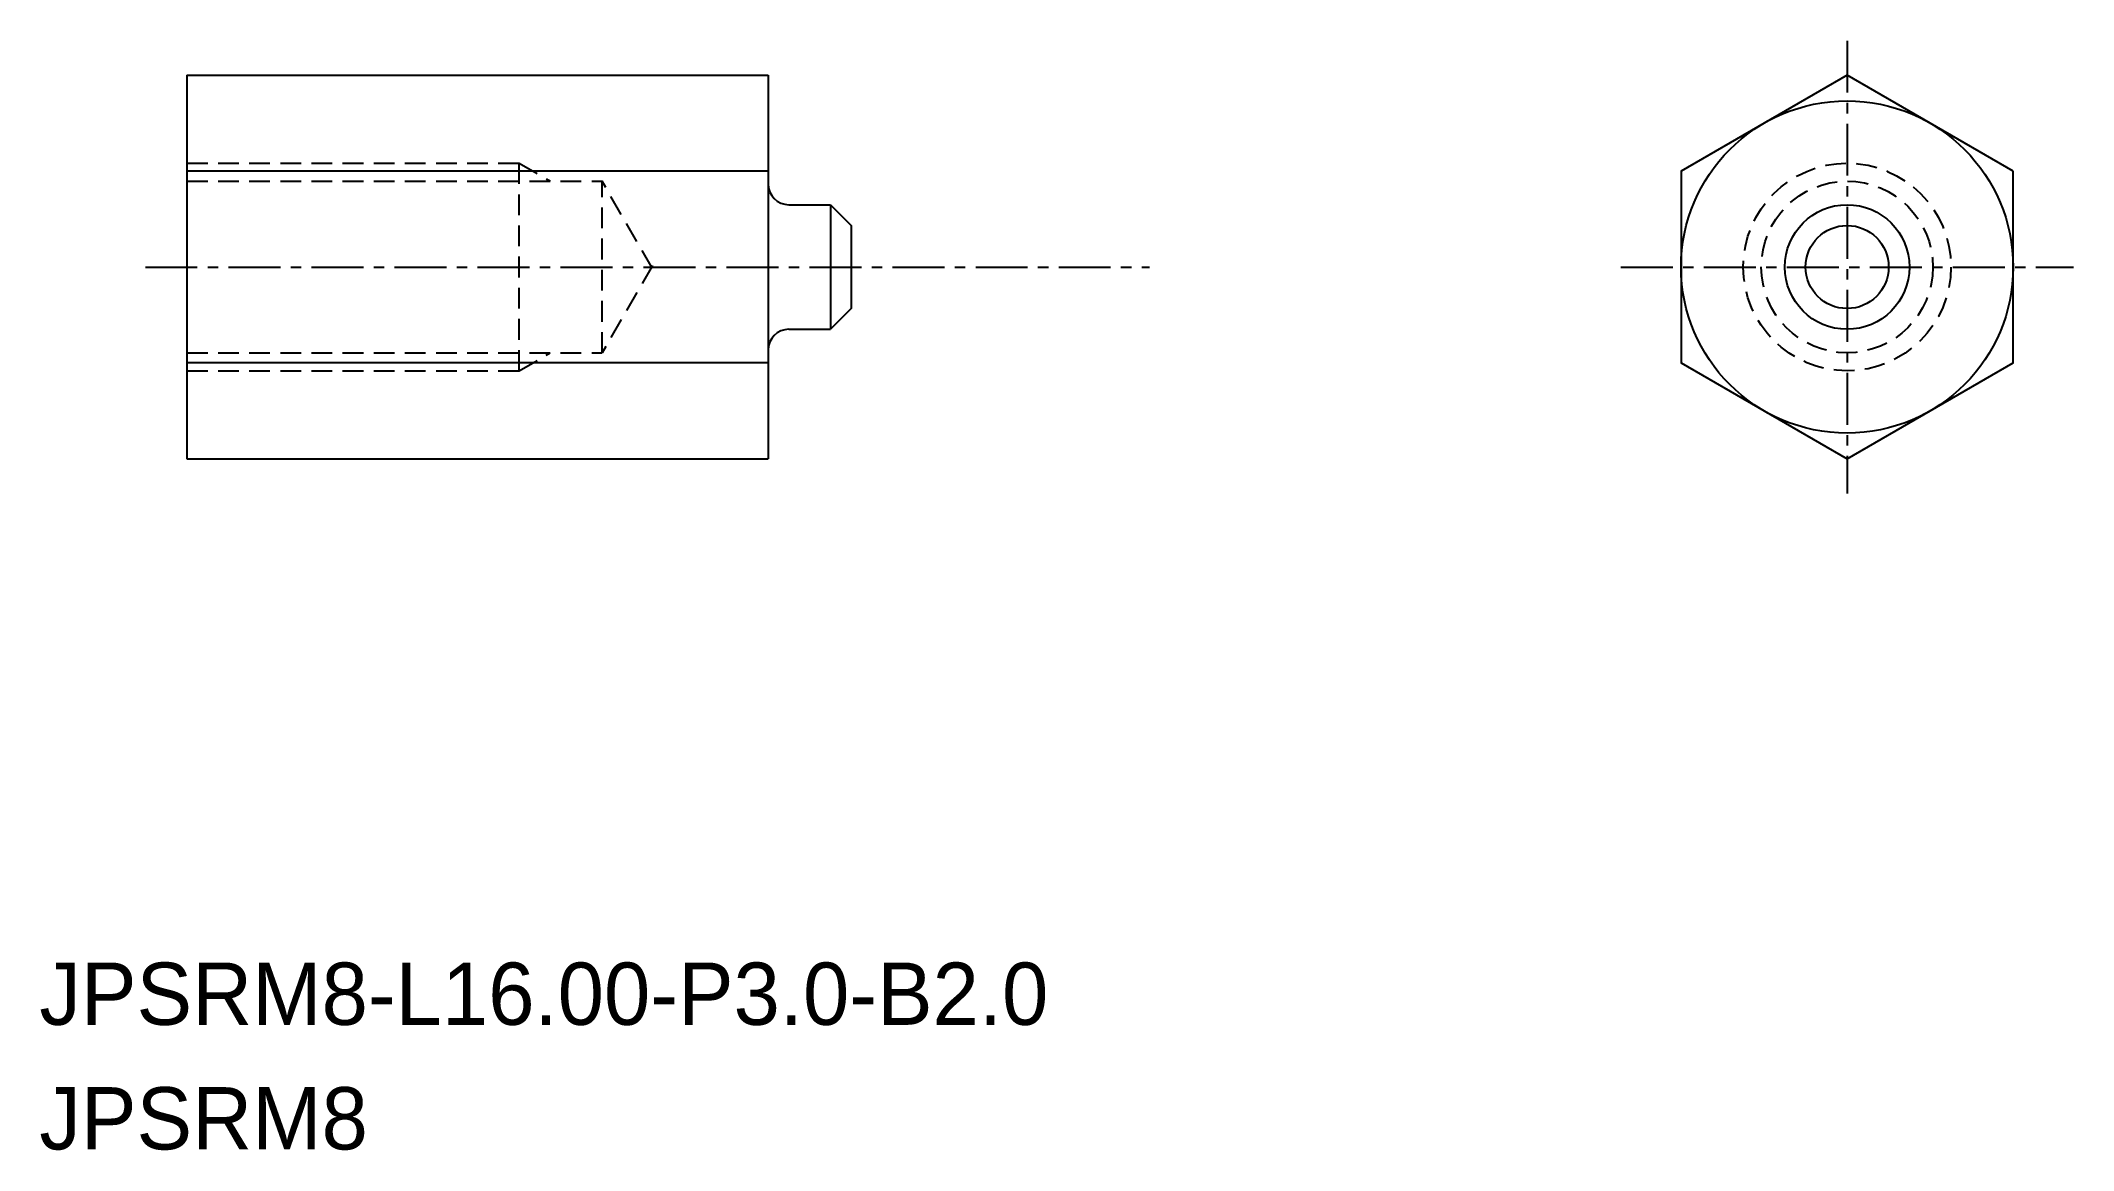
# Model space of a CAD drawing. Extents: x -1800.5 to -1751.6, y -500 to -473.2.
import ezdxf

# ---------------------------------------------------------------- set-up
doc = ezdxf.new("R2010")
doc.units = 0
doc.linetypes.add('CENTER', pattern=[2, 1.25, -0.25, 0.25, -0.25])
doc.linetypes.add('DASHED', pattern=[0.75, 0.5, -0.25])
doc.layers.get('0').update_dxf_attribs({"linetype": 'CONTINUOUS'})
doc.layers.add('CENTER', color=1, linetype='CENTER')

msp = doc.modelspace()

# ---------------------------------------------------------------- linework, layer by layer
at = {"color": 7, "linetype": 'CONTINUOUS'}
for p, q in [((-1797.019, -474.079), (-1797.019, -483.316)), ((-1797.019, -474.079), (-1783.019, -474.079)), ((-1783.019, -474.079), (-1783.019, -483.316)), ((-1781.019, -477.698), (-1781.019, -479.698)), ((-1797.019, -483.316), (-1783.019, -483.316))]:
    msp.add_line(p, q, dxfattribs=at)
at = {"color": 3, "linetype": 'DASHED'}
for p, q in [((-1797.019, -476.198), (-1789.019, -476.198)), ((-1789.019, -476.198), (-1788.269, -476.631)), ((-1789.019, -481.198), (-1789.019, -476.198)), ((-1797.019, -476.631), (-1787.019, -476.631)), ((-1785.807, -478.731), (-1787.019, -476.631)), ((-1787.019, -480.765), (-1787.019, -476.631)), ((-1785.807, -478.665), (-1787.019, -480.765)), ((-1797.019, -480.765), (-1787.019, -480.765)), ((-1789.019, -481.198), (-1788.269, -480.765)), ((-1797.019, -481.198), (-1789.019, -481.198))]:
    msp.add_line(p, q, dxfattribs=at)
for p, q in [((-1783.019, -476.388), (-1797.019, -476.388)), ((-1782.519, -477.198), (-1781.519, -477.198)), ((-1781.519, -477.198), (-1781.019, -477.698)), ((-1781.519, -477.198), (-1781.519, -480.198)), ((-1781.019, -479.698), (-1781.519, -480.198)), ((-1782.519, -480.198), (-1781.519, -480.198)), ((-1783.019, -481.007), (-1797.019, -481.007))]:
    msp.add_line(p, q)
msp.add_lwpolyline([(-1753.028, -476.388), (-1757.028, -474.079), (-1761.028, -476.388), (-1761.028, -481.007), (-1757.028, -483.316), (-1753.028, -481.007)], close=True)
at = {"linetype": 'CONTINUOUS'}
msp.add_circle((-1757.028, -478.698), 4, dxfattribs=at)
at = {"color": 3, "linetype": 'DASHED'}
for radius in [2.5, 2.067]:
    msp.add_circle((-1757.028, -478.698), radius, dxfattribs=at)
for radius in [1.5, 1]:
    msp.add_circle((-1757.028, -478.698), radius)
for centre, start, end in [((-1782.519, -476.698), 180, 270), ((-1782.519, -480.698), 90, 180)]:
    msp.add_arc(centre, 0.5, start, end)
at = {"color": 7, "linetype": 'CONTINUOUS'}
for p in [(-1797.019, -478.698), (-1783.019, -478.698)]:
    msp.add_point(p, dxfattribs=at)
at = {"layer": 'CENTER', "color": 1, "linetype": 'CENTER'}
for p, q in [((-1757.028, -473.248), (-1757.028, -484.148)), ((-1798.019, -478.698), (-1773.835, -478.698)), ((-1762.478, -478.698), (-1751.578, -478.698))]:
    msp.add_line(p, q, dxfattribs=at)

# ---------------------------------------------------------------- texts
for s, p in [('JPSRM8-L16.00-P3.0-B2.0', (-1800.574, -496.947)), ('JPSRM8', (-1800.574, -499.947))]:
    msp.add_text(s, height=1.5).set_placement(p)

doc.saveas('drawing.dxf')
